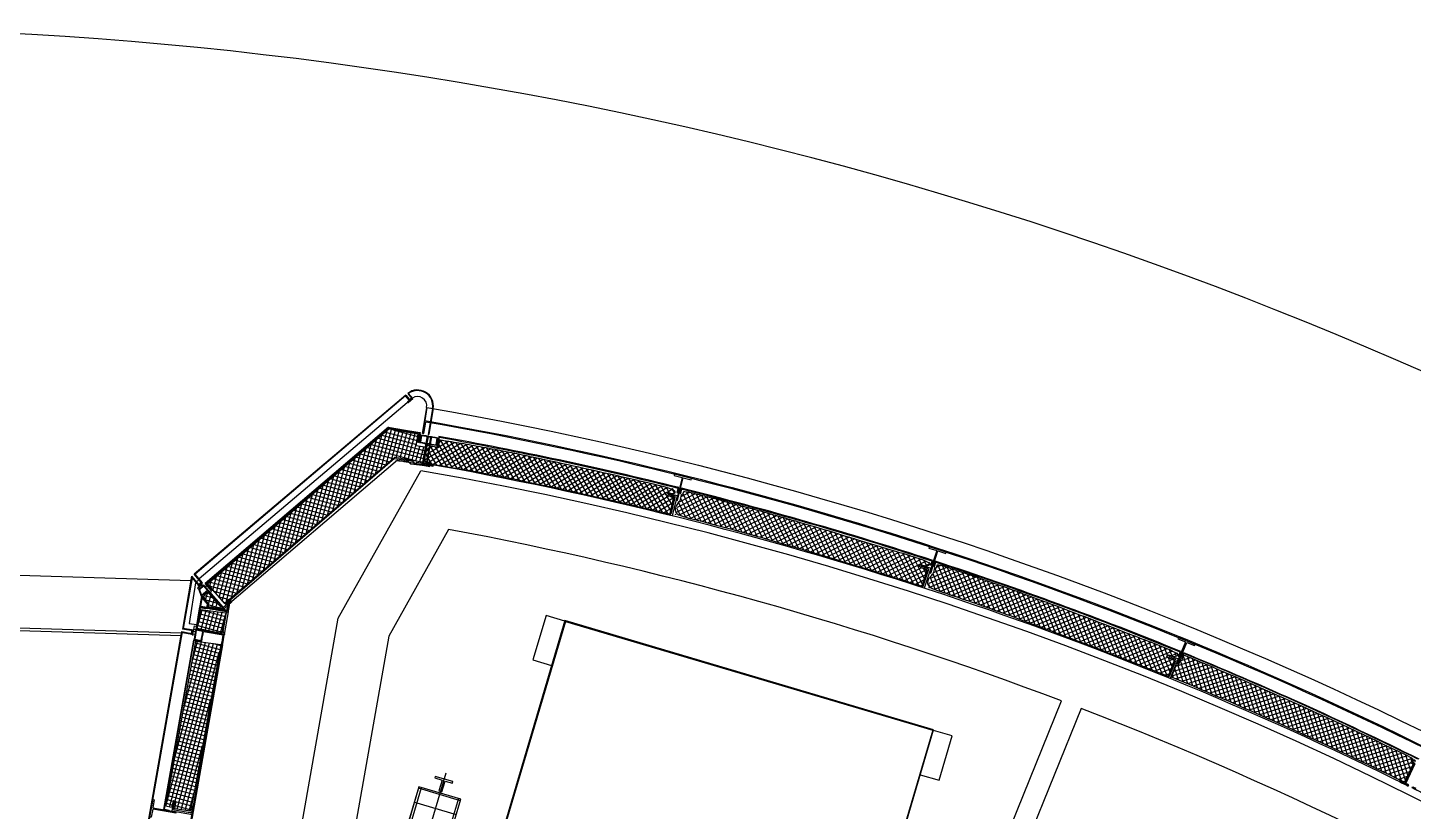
# Model space of a CAD drawing. Extents: x -1850 to 1494, y 4831 to 7402.
# Drawn here: x 780.2 to 1042.3, y 7254.2 to 7402.4 of the extents above; entities that cross this region are included whole.
import ezdxf

# ---------------------------------------------------------------- set-up
doc = ezdxf.new("R2010")
doc.units = 0
doc.header["$LTSCALE"] = 48
doc.header["$MEASUREMENT"] = 0
doc.layers.add('EXWALL', color=8, linetype='CONTINUOUS')
doc.layers.add('ROOF', color=8, linetype='CONTINUOUS')

msp = doc.modelspace()

# ---------------------------------------------------------------- linework, layer by layer
at = {"layer": 'EXWALL'}
for p, q in [((851.73, 7332.94), (811.72, 7299.07)), ((851.72, 7332.77), (811.89, 7299.06)), ((812.66, 7298.22), (852.83, 7332.24)), ((852.44, 7331.91), (851.72, 7332.77)), ((851.73, 7332.94), (852.45, 7332.08)), ((852.92, 7332.31), (852.1, 7331.61)), ((852.1, 7331.61), (852.18, 7331.52)), ((852.11, 7333.26), (852.92, 7332.31)), ((852.18, 7331.52), (853.08, 7332.29)), ((853.08, 7332.29), (852.29, 7333.24)), ((852.84, 7332.26), (852.44, 7331.91)), ((852.45, 7332.08), (852.77, 7332.35)), ((852.77, 7332.35), (852.84, 7332.26)), ((855.69, 7330.61), (854.85, 7325.68)), ((855.75, 7330.58), (855.32, 7328.12)), ((856.8, 7330.42), (855.95, 7325.49)), ((856.93, 7330.39), (856.08, 7325.47)), ((848.47, 7326.86), (813.79, 7297.32)), ((848.5, 7326.72), (813.97, 7297.3)), ((848.56, 7326.48), (814.26, 7297.18)), ((847.03, 7318.91), (849.04, 7326.4)), ((848.04, 7319.78), (849.78, 7326.27)), ((854.09, 7325.54), (848.56, 7326.48)), ((849.31, 7326.35), (854.01, 7325.09)), ((855.32, 7328.12), (854.91, 7325.74)), ((855.15, 7325.69), (855.53, 7327.83)), ((844, 7316.31), (846.18, 7324.45)), ((845.01, 7317.18), (847.19, 7325.31)), ((845.86, 7324.17), (855.48, 7321.59)), ((846.02, 7318.04), (848.2, 7326.17)), ((846.55, 7324.76), (855.61, 7322.34)), ((847.24, 7325.35), (853.75, 7323.61)), ((847.94, 7325.94), (853.88, 7324.35)), ((849.05, 7320.65), (850.52, 7326.15)), ((849.95, 7321.12), (851.26, 7326.02)), ((850.7, 7321), (852.01, 7325.9)), ((851.44, 7320.88), (852.75, 7325.77)), ((852.18, 7320.76), (853.49, 7325.64)), ((852.93, 7320.64), (853.8, 7323.89)), ((853.7, 7323.34), (854.09, 7325.54)), ((854.29, 7325.74), (854, 7324.01)), ((854.44, 7325.84), (854.12, 7323.99)), ((854.62, 7325.43), (854.37, 7323.95)), ((854.72, 7325.28), (854.51, 7324.05)), ((854.91, 7325.74), (855.15, 7325.69)), ((861.01, 7323.97), (855.29, 7320.61)), ((859.84, 7324.15), (855.45, 7321.57)), ((856.59, 7325.09), (855.66, 7319.67)), ((862.16, 7323.78), (855.73, 7319.99)), ((856.45, 7324.99), (856.23, 7323.76)), ((857.99, 7325.11), (857.65, 7323.19)), ((857.79, 7323.16), (858.11, 7324.97)), ((858.65, 7324.32), (858.04, 7323.97)), ((861.49, 7319.08), (858.39, 7324.36)), ((862.46, 7318.92), (859.34, 7324.22)), ((863.43, 7318.74), (860.29, 7324.08)), ((864.4, 7318.57), (861.25, 7323.93)), ((865.38, 7318.39), (862.22, 7323.77)), ((817.45, 7293.48), (849.66, 7321.17)), ((840.98, 7313.71), (843.16, 7321.87)), ((841.98, 7314.57), (844.17, 7322.73)), ((842.4, 7321.22), (847.97, 7319.72)), ((842.99, 7315.44), (845.18, 7323.59)), ((843.09, 7321.81), (848.66, 7320.31)), ((843.78, 7322.4), (849.35, 7320.91)), ((844.48, 7322.99), (853.71, 7320.52)), ((845.17, 7323.58), (855.35, 7320.85)), ((849.66, 7321.17), (855.25, 7320.27)), ((853.67, 7320.52), (854.4, 7323.22)), ((855.72, 7322.99), (853.7, 7323.34)), ((854.42, 7320.4), (855.14, 7323.09)), ((855.16, 7320.28), (855.42, 7321.25)), ((855.25, 7320.27), (855.72, 7322.99)), ((856.69, 7319.86), (855.5, 7321.87)), ((856.21, 7323.63), (855.58, 7319.94)), ((856.79, 7323.23), (855.61, 7322.54)), ((857.64, 7319.71), (855.69, 7323.03)), ((858.6, 7319.56), (856.4, 7323.3)), ((863.31, 7323.58), (856.91, 7319.82)), ((859.56, 7319.41), (857.37, 7323.12)), ((860.52, 7319.25), (857.98, 7323.58)), ((864.46, 7323.38), (858.09, 7319.64)), ((865.59, 7323.18), (859.25, 7319.46)), ((866.72, 7322.97), (860.41, 7319.27)), ((867.84, 7322.76), (861.56, 7319.07)), ((868.95, 7322.55), (862.7, 7318.87)), ((866.36, 7318.2), (863.18, 7323.61)), ((870.07, 7322.33), (863.83, 7318.67)), ((867.34, 7318.02), (864.15, 7323.44)), ((871.17, 7322.11), (864.96, 7318.46)), ((868.32, 7317.83), (865.12, 7323.27)), ((872.28, 7321.89), (866.09, 7318.26)), ((869.3, 7317.64), (866.1, 7323.09)), ((870.28, 7317.44), (867.07, 7322.91)), ((873.38, 7321.67), (867.21, 7318.04)), ((871.27, 7317.25), (868.05, 7322.72)), ((874.47, 7321.44), (868.32, 7317.83)), ((872.26, 7317.05), (869.03, 7322.54)), ((875.57, 7321.22), (869.43, 7317.61)), ((873.24, 7316.85), (870.01, 7322.34)), ((874.23, 7316.64), (871, 7322.15)), ((875.22, 7316.44), (871.98, 7321.95)), ((876.22, 7316.23), (872.97, 7321.75)), ((877.21, 7316.02), (873.96, 7321.55)), ((878.2, 7315.81), (874.95, 7321.35)), ((879.2, 7315.6), (875.94, 7321.14)), ((849.63, 7320.93), (817.61, 7293.31)), ((850.2, 7320.6), (817.96, 7293.15)), ((836.94, 7310.24), (839.13, 7318.43)), ((837.95, 7311.11), (840.14, 7319.29)), ((838.96, 7311.97), (841.15, 7320.15)), ((838.96, 7290.74), (854.6, 7318.61)), ((839.63, 7318.85), (845.22, 7317.36)), ((839.97, 7312.84), (842.16, 7321.01)), ((840.32, 7319.44), (845.91, 7317.95)), ((841.02, 7320.03), (846.6, 7318.54)), ((841.71, 7320.63), (847.28, 7319.13)), ((852.67, 7319.89), (852.22, 7320.38)), ((855.4, 7319.55), (852.67, 7319.89)), ((853.56, 7319.88), (853.15, 7320.4)), ((856.27, 7319.37), (853.56, 7319.88)), ((853.73, 7320.25), (853.69, 7320.01)), ((855.74, 7319.99), (855.31, 7320.72)), ((876.66, 7320.99), (870.54, 7317.39)), ((877.75, 7320.76), (871.65, 7317.17)), ((878.83, 7320.53), (872.75, 7316.95)), ((879.92, 7320.29), (873.84, 7316.72)), ((881, 7320.06), (874.94, 7316.5)), ((882.08, 7319.82), (876.03, 7316.27)), ((880.2, 7315.38), (876.93, 7320.93)), ((883.15, 7319.59), (877.12, 7316.04)), ((881.19, 7315.16), (877.93, 7320.72)), ((884.23, 7319.35), (878.21, 7315.81)), ((882.19, 7314.95), (878.92, 7320.51)), ((885.3, 7319.11), (879.29, 7315.58)), ((883.19, 7314.73), (879.92, 7320.29)), ((886.37, 7318.87), (880.37, 7315.34)), ((884.19, 7314.51), (880.92, 7320.08)), ((887.44, 7318.63), (881.45, 7315.11)), ((885.19, 7314.28), (881.91, 7319.86)), ((886.19, 7314.06), (882.91, 7319.64)), ((887.2, 7313.83), (883.91, 7319.42)), ((888.2, 7313.61), (884.91, 7319.2)), ((889.2, 7313.38), (885.91, 7318.97)), ((890.21, 7313.15), (886.92, 7318.75)), ((891.21, 7312.92), (887.92, 7318.52)), ((833.91, 7307.64), (836.11, 7315.85)), ((834.92, 7308.5), (837.12, 7316.71)), ((835.93, 7309.37), (838.13, 7317.57)), ((836.17, 7315.9), (841.78, 7314.4)), ((836.87, 7316.49), (842.46, 7314.99)), ((837.56, 7317.08), (843.15, 7315.58)), ((838.25, 7317.67), (843.84, 7316.17)), ((838.94, 7318.26), (844.53, 7316.76)), ((888.51, 7318.39), (882.53, 7314.87)), ((889.58, 7318.14), (883.61, 7314.63)), ((890.64, 7317.9), (884.68, 7314.4)), ((891.71, 7317.66), (885.76, 7314.16)), ((892.77, 7317.41), (886.83, 7313.92)), ((893.83, 7317.17), (887.9, 7313.67)), ((892.22, 7312.69), (888.92, 7318.29)), ((894.89, 7316.92), (888.96, 7313.43)), ((893.23, 7312.45), (889.93, 7318.06)), ((895.95, 7316.67), (890.03, 7313.19)), ((894.23, 7312.22), (890.93, 7317.83)), ((897.01, 7316.42), (891.1, 7312.95)), ((895.24, 7311.98), (891.94, 7317.6)), ((898.07, 7316.17), (892.16, 7312.7)), ((896.25, 7311.75), (892.95, 7317.37)), ((899.13, 7315.93), (893.22, 7312.45)), ((897.26, 7311.51), (893.95, 7317.14)), ((898.27, 7311.27), (894.96, 7316.9)), ((899.28, 7311.03), (895.97, 7316.67)), ((900.29, 7310.79), (896.98, 7316.43)), ((901.3, 7310.55), (897.99, 7316.19)), ((901.86, 7311.08), (899, 7315.96)), ((830.89, 7305.03), (833.09, 7313.26)), ((831.9, 7305.9), (834.1, 7314.12)), ((832.91, 7306.77), (835.11, 7314.98)), ((833.41, 7313.53), (839.02, 7312.03)), ((834.1, 7314.12), (839.71, 7312.62)), ((834.79, 7314.71), (840.4, 7313.21)), ((835.48, 7315.31), (841.09, 7313.8)), ((900.18, 7315.68), (894.28, 7312.21)), ((901.23, 7315.43), (895.34, 7311.96)), ((901.12, 7314.49), (896.4, 7311.71)), ((901.5, 7313.84), (897.46, 7311.46)), ((902.42, 7313.51), (898.51, 7311.22)), ((901.01, 7314.02), (900.01, 7315.72)), ((901.64, 7314.41), (901.02, 7315.48)), ((902.11, 7312.15), (901.05, 7313.94)), ((902.29, 7315.17), (901.18, 7314.52)), ((902.61, 7314.25), (902.03, 7315.24)), ((902.35, 7313.21), (902.06, 7313.71)), ((902.67, 7314.53), (902.24, 7314.28)), ((908.75, 7313.67), (902.85, 7310.75)), ((903.23, 7315.35), (903.02, 7314.51)), ((907.63, 7313.95), (903.07, 7311.69)), ((903.14, 7314.48), (903.38, 7315.45)), ((909.87, 7313.38), (903.31, 7310.14)), ((906.5, 7314.23), (903.55, 7312.77)), ((903.87, 7315.32), (903.62, 7314.34)), ((905.68, 7309.56), (903.72, 7313.52)), ((903.74, 7314.31), (903.96, 7315.17)), ((905.37, 7314.5), (903.77, 7313.71)), ((906.63, 7309.33), (904.16, 7314.32)), ((907.59, 7309.08), (904.85, 7314.63)), ((908.55, 7308.84), (905.8, 7314.4)), ((909.5, 7308.59), (906.75, 7314.17)), ((910.47, 7308.34), (907.7, 7313.93)), ((911.43, 7308.08), (908.66, 7313.69)), ((912.39, 7307.83), (909.61, 7313.45)), ((913.36, 7307.56), (910.57, 7313.2)), ((827.86, 7302.43), (830.07, 7310.68)), ((828.87, 7303.3), (831.08, 7311.54)), ((829.88, 7304.17), (832.09, 7312.4)), ((829.95, 7310.58), (835.58, 7309.07)), ((830.64, 7311.17), (836.27, 7309.66)), ((831.33, 7311.76), (836.96, 7310.25)), ((832.02, 7312.35), (837.64, 7310.84)), ((832.71, 7312.94), (838.33, 7311.44)), ((902.19, 7312.51), (899.57, 7310.97)), ((901.96, 7311.5), (900.62, 7310.72)), ((903.78, 7310.02), (903.03, 7311.53)), ((903.46, 7312.72), (903.29, 7312.64)), ((904.73, 7309.8), (903.3, 7312.68)), ((910.98, 7313.09), (904.45, 7309.86)), ((912.08, 7312.8), (905.58, 7309.59)), ((913.18, 7312.51), (906.71, 7309.31)), ((914.28, 7312.21), (907.82, 7309.02)), ((915.37, 7311.92), (908.94, 7308.74)), ((916.46, 7311.62), (910.05, 7308.45)), ((917.54, 7311.32), (911.15, 7308.16)), ((914.32, 7307.3), (911.53, 7312.95)), ((918.63, 7311.02), (912.25, 7307.86)), ((915.29, 7307.04), (912.5, 7312.69)), ((919.7, 7310.71), (913.34, 7307.57)), ((916.26, 7306.77), (913.46, 7312.43)), ((917.23, 7306.5), (914.43, 7312.17)), ((918.2, 7306.22), (915.39, 7311.91)), ((919.18, 7305.95), (916.36, 7311.65)), ((920.15, 7305.67), (917.33, 7311.38)), ((921.12, 7305.39), (918.3, 7311.11)), ((922.1, 7305.11), (919.27, 7310.83)), ((923.08, 7304.83), (920.24, 7310.56)), ((824.83, 7299.83), (827.05, 7308.1)), ((825.84, 7300.7), (828.06, 7308.96)), ((826.85, 7301.57), (829.06, 7309.82)), ((827.18, 7308.21), (832.82, 7306.7)), ((827.87, 7308.8), (833.51, 7307.29)), ((828.56, 7309.39), (834.2, 7307.88)), ((829.25, 7309.99), (834.89, 7308.48)), ((901.73, 7310.5), (901.67, 7310.46)), ((902.83, 7310.25), (902.76, 7310.38)), ((920.78, 7310.41), (914.43, 7307.27)), ((921.85, 7310.1), (915.52, 7306.97)), ((922.92, 7309.79), (916.61, 7306.67)), ((923.99, 7309.49), (917.69, 7306.37)), ((925.06, 7309.18), (918.77, 7306.07)), ((926.12, 7308.87), (919.84, 7305.76)), ((927.18, 7308.55), (920.91, 7305.45)), ((924.05, 7304.55), (921.22, 7310.28)), ((928.24, 7308.24), (921.98, 7305.15)), ((925.03, 7304.26), (922.19, 7310)), ((929.3, 7307.93), (923.05, 7304.84)), ((926.01, 7303.97), (923.17, 7309.72)), ((926.99, 7303.68), (924.14, 7309.44)), ((927.97, 7303.39), (925.12, 7309.16)), ((928.95, 7303.1), (926.1, 7308.87)), ((929.93, 7302.81), (927.08, 7308.59)), ((930.91, 7302.51), (928.06, 7308.3)), ((931.9, 7302.22), (929.04, 7308.01)), ((821.81, 7297.23), (824.03, 7305.52)), ((822.82, 7298.1), (825.04, 7306.38)), ((823.83, 7298.96), (826.04, 7307.24)), ((824.41, 7305.85), (830.07, 7304.33)), ((825.1, 7306.44), (830.76, 7304.92)), ((825.8, 7307.03), (831.45, 7305.52)), ((826.49, 7307.62), (832.14, 7306.11)), ((859.84, 7307.51), (848.51, 7287.33)), ((930.36, 7307.61), (924.12, 7304.53)), ((931.41, 7307.3), (925.18, 7304.22)), ((932.47, 7306.98), (926.24, 7303.9)), ((933.52, 7306.66), (927.3, 7303.59)), ((934.57, 7306.35), (928.36, 7303.28)), ((935.62, 7306.03), (929.41, 7302.96)), ((932.88, 7301.92), (930.02, 7307.71)), ((936.66, 7305.71), (930.47, 7302.65)), ((933.87, 7301.62), (931, 7307.42)), ((937.71, 7305.39), (931.52, 7302.33)), ((934.85, 7301.32), (931.98, 7307.13)), ((935.84, 7301.02), (932.96, 7306.83)), ((936.82, 7300.72), (933.95, 7306.53)), ((937.81, 7300.42), (934.93, 7306.24)), ((938.79, 7300.11), (935.92, 7305.94)), ((939.78, 7299.81), (936.9, 7305.64)), ((940.77, 7299.5), (937.89, 7305.33)), ((818.78, 7294.63), (821.01, 7302.94)), ((819.79, 7295.49), (822.02, 7303.8)), ((820.8, 7296.36), (823.02, 7304.66)), ((820.95, 7302.89), (826.63, 7301.37)), ((821.64, 7303.48), (827.32, 7301.96)), ((822.34, 7304.08), (828, 7302.56)), ((823.03, 7304.67), (828.69, 7303.15)), ((823.72, 7305.26), (829.38, 7303.74)), ((938.75, 7305.07), (932.57, 7302.01)), ((939.79, 7304.75), (933.62, 7301.7)), ((940.84, 7304.43), (934.67, 7301.38)), ((941.88, 7304.1), (935.72, 7301.06)), ((942.92, 7303.78), (936.76, 7300.74)), ((943.95, 7303.46), (937.8, 7300.42)), ((944.99, 7303.13), (938.85, 7300.1)), ((941.76, 7299.19), (938.87, 7305.03)), ((942.75, 7298.89), (939.86, 7304.73)), ((946.03, 7302.81), (939.89, 7299.77)), ((943.74, 7298.58), (940.85, 7304.42)), ((944.73, 7298.27), (941.83, 7304.12)), ((945.72, 7297.96), (942.82, 7303.81)), ((946.71, 7297.64), (943.81, 7303.5)), ((947.7, 7297.33), (944.8, 7303.19)), ((948.69, 7297.02), (945.79, 7302.88)), ((816.45, 7294.63), (817.99, 7300.36)), ((817.05, 7293.95), (818.99, 7301.22)), ((817.77, 7293.76), (820, 7302.08)), ((818.19, 7300.53), (823.87, 7299)), ((818.88, 7301.12), (824.56, 7299.6)), ((819.57, 7301.71), (825.25, 7300.19)), ((820.26, 7302.3), (825.94, 7300.78)), ((947.06, 7302.48), (940.93, 7299.45)), ((948.1, 7302.16), (941.97, 7299.13)), ((949.13, 7301.83), (943.01, 7298.8)), ((950.16, 7301.51), (944.04, 7298.48)), ((949.28, 7300.23), (945.08, 7298.16)), ((949.49, 7297.09), (946.78, 7302.57)), ((949.81, 7298.14), (947.77, 7302.26)), ((949.31, 7300.84), (948.76, 7301.95)), ((950.13, 7299.18), (949.67, 7300.11)), ((950.3, 7300.54), (949.75, 7301.64)), ((950.68, 7300.93), (950.05, 7300.61)), ((950.78, 7301.25), (950.75, 7301.32)), ((951.26, 7301.57), (950.99, 7300.76)), ((951.11, 7300.72), (951.41, 7301.65)), ((954.06, 7300.33), (951.49, 7299.29)), ((951.89, 7301.5), (951.58, 7300.55)), ((951.7, 7300.51), (951.97, 7301.34)), ((951.84, 7300.24), (951.78, 7300.22)), ((953.75, 7295.46), (951.81, 7300.25)), ((952.94, 7300.69), (952.07, 7300.34)), ((954.69, 7295.16), (952.36, 7300.87)), ((955.63, 7294.84), (953.29, 7300.58)), ((956.57, 7294.53), (954.22, 7300.28)), ((811.24, 7298.67), (809.5, 7288.67)), ((811.32, 7298.38), (809.65, 7288.77)), ((811.24, 7298.67), (812.57, 7297.1)), ((811.32, 7298.38), (812.55, 7296.92)), ((813.12, 7297.41), (811.72, 7299.07)), ((813.29, 7297.41), (811.89, 7299.06)), ((812.57, 7297.1), (813, 7297.48)), ((813.08, 7297.39), (813, 7297.48)), ((814.68, 7296.7), (814.97, 7297.78)), ((814.73, 7297.57), (820.43, 7296.04)), ((815.27, 7296.01), (815.97, 7298.64)), ((815.42, 7298.16), (821.12, 7296.64)), ((815.86, 7295.32), (816.98, 7299.5)), ((816.11, 7298.76), (821.81, 7297.23)), ((816.8, 7299.35), (822.5, 7297.82)), ((817.49, 7299.94), (823.18, 7298.41)), ((950.32, 7299.91), (946.11, 7297.83)), ((950.06, 7298.94), (947.15, 7297.51)), ((949.76, 7297.96), (948.18, 7297.18)), ((957.36, 7299.25), (950.57, 7296.48)), ((956.27, 7299.61), (950.64, 7297.32)), ((955.17, 7299.98), (950.93, 7298.25)), ((951.89, 7296.07), (950.96, 7298.35)), ((952.82, 7295.77), (951.45, 7299.15)), ((958.45, 7298.88), (951.69, 7296.13)), ((959.53, 7298.51), (952.8, 7295.77)), ((960.61, 7298.14), (953.91, 7295.41)), ((961.68, 7297.77), (955.01, 7295.05)), ((957.5, 7294.21), (955.16, 7299.98)), ((958.45, 7293.89), (956.09, 7299.67)), ((959.39, 7293.56), (957.03, 7299.36)), ((960.33, 7293.23), (957.96, 7299.05)), ((961.28, 7292.9), (958.9, 7298.73)), ((962.22, 7292.57), (959.84, 7298.41)), ((963.17, 7292.23), (960.79, 7298.08)), ((964.12, 7291.89), (961.73, 7297.75)), ((811.95, 7297.44), (810.8, 7289.71)), ((812.38, 7296.4), (813.2, 7297.12)), ((812.62, 7296.13), (812.38, 7296.4)), ((812.51, 7296.87), (813.12, 7297.41)), ((812.58, 7296.8), (812.51, 7296.87)), ((812.57, 7296.61), (812.51, 7296.68)), ((812.55, 7296.92), (813.08, 7297.39)), ((812.58, 7296.8), (813.29, 7297.41)), ((813.58, 7296.98), (812.62, 7296.14)), ((813.44, 7296.86), (812.62, 7296.13)), ((812.62, 7296.14), (813.06, 7294.88)), ((813.06, 7294.88), (813.84, 7294)), ((813.15, 7294.94), (814.31, 7295.95)), ((813.91, 7294.07), (813.15, 7294.94)), ((813.2, 7297.12), (813.44, 7296.86)), ((813.46, 7294.83), (814.23, 7295.71)), ((814.53, 7293.3), (813.46, 7294.83)), ((817.3, 7292.75), (813.58, 7296.98)), ((813.64, 7295.04), (815.19, 7294.62)), ((815.01, 7295.89), (813.79, 7297.32)), ((813.9, 7294.19), (814.29, 7295.64)), ((813.97, 7297.3), (815.1, 7295.97)), ((814.19, 7295.66), (814.29, 7295.64)), ((814.23, 7295.71), (816.17, 7293.51)), ((814.26, 7297.18), (817.45, 7293.48)), ((814.31, 7295.95), (817.37, 7292.48)), ((814.46, 7293.4), (814.89, 7294.97)), ((814.55, 7296.84), (819.74, 7295.45)), ((815.1, 7295.97), (815.01, 7295.89)), ((815.42, 7295.83), (819.05, 7294.86)), ((816.29, 7294.83), (818.36, 7294.27)), ((949.45, 7296.97), (949.21, 7296.85)), ((950.96, 7296.36), (950.61, 7297.22)), ((962.75, 7297.4), (956.1, 7294.69)), ((963.82, 7297.02), (957.18, 7294.32)), ((964.88, 7296.64), (958.27, 7293.95)), ((965.94, 7296.26), (959.34, 7293.58)), ((966.99, 7295.88), (960.41, 7293.21)), ((968.04, 7295.5), (961.48, 7292.83)), ((969.09, 7295.12), (962.55, 7292.45)), ((965.07, 7291.55), (962.67, 7297.42)), ((966.02, 7291.21), (963.62, 7297.09)), ((966.97, 7290.86), (964.57, 7296.75)), ((967.92, 7290.52), (965.51, 7296.42)), ((968.87, 7290.17), (966.46, 7296.07)), ((969.82, 7289.81), (967.41, 7295.73)), ((970.78, 7289.46), (968.36, 7295.39)), ((971.73, 7289.11), (969.31, 7295.04)), ((812.74, 7292.85), (812.03, 7288.6)), ((812.85, 7292.71), (812.18, 7288.7)), ((812.31, 7288.76), (813.01, 7292.35)), ((812.32, 7288.82), (813.26, 7292.31)), ((813, 7292.29), (817.6, 7291.05)), ((813.01, 7292.35), (817.73, 7291.72)), ((813.04, 7288.61), (814.01, 7292.21)), ((813.84, 7294), (813.91, 7294.07)), ((813.91, 7294.19), (816.09, 7293.6)), ((814.44, 7292.86), (814.53, 7293.3)), ((817.67, 7292.29), (814.44, 7292.86)), ((814.52, 7293.25), (817.48, 7292.46)), ((815.07, 7292.75), (815.48, 7294.29)), ((815.81, 7292.62), (816.08, 7293.62)), ((816.17, 7293.51), (817.67, 7292.29)), ((816.55, 7292.49), (816.71, 7293.08)), ((817.16, 7293.82), (817.68, 7293.68)), ((817.18, 7288.22), (818.15, 7293.59)), ((817.29, 7292.36), (817.35, 7292.56)), ((818.7, 7293.99), (817.3, 7292.75)), ((817.37, 7292.48), (818.87, 7293.81)), ((818.87, 7293.81), (818.7, 7293.99)), ((970.14, 7294.74), (963.61, 7292.08)), ((971.18, 7294.35), (964.66, 7291.7)), ((972.22, 7293.97), (965.72, 7291.32)), ((973.26, 7293.58), (966.77, 7290.93)), ((974.3, 7293.19), (967.82, 7290.55)), ((975.34, 7292.8), (968.86, 7290.17)), ((976.37, 7292.41), (969.91, 7289.78)), ((972.69, 7288.75), (970.27, 7294.69)), ((973.64, 7288.39), (971.22, 7294.34)), ((974.6, 7288.03), (972.17, 7293.99)), ((975.55, 7287.67), (973.13, 7293.63)), ((976.51, 7287.31), (974.08, 7293.27)), ((977.47, 7286.94), (975.04, 7292.92)), ((978.43, 7286.58), (975.99, 7292.56)), ((810.8, 7289.71), (812.19, 7289.51)), ((812.57, 7290.07), (817.18, 7288.84)), ((812.71, 7290.81), (817.32, 7289.58)), ((812.86, 7291.55), (817.46, 7290.31)), ((813.78, 7288.47), (814.76, 7292.11)), ((814.52, 7288.32), (815.51, 7292.01)), ((815.25, 7288.17), (816.26, 7291.92)), ((815.99, 7288.02), (817.01, 7291.82)), ((816.73, 7287.87), (817.67, 7291.37)), ((817.73, 7291.72), (816.98, 7287.82)), ((817.45, 7287.65), (818.2, 7291.93)), ((818.43, 7174.28), (838.96, 7290.74)), ((881.93, 7290.13), (851.73, 7188.24)), ((881.85, 7290.27), (852.63, 7191.67)), ((878.27, 7291.21), (875.78, 7282.83)), ((881.81, 7290.16), (878.27, 7291.21)), ((951.57, 7269.61), (881.85, 7290.27)), ((881.93, 7290.13), (951.42, 7269.53)), ((977.4, 7292.02), (970.95, 7289.4)), ((978.43, 7291.63), (971.99, 7289.01)), ((979.46, 7291.24), (973.02, 7288.62)), ((980.48, 7290.85), (974.06, 7288.23)), ((981.51, 7290.46), (975.09, 7287.85)), ((982.53, 7290.07), (976.12, 7287.46)), ((979.39, 7286.21), (976.95, 7292.2)), ((983.55, 7289.67), (977.15, 7287.06)), ((980.35, 7285.84), (977.91, 7291.83)), ((981.31, 7285.47), (978.87, 7291.47)), ((982.27, 7285.1), (979.83, 7291.1)), ((983.23, 7284.73), (980.78, 7290.74)), ((984.19, 7284.36), (981.74, 7290.37)), ((985.15, 7283.98), (982.7, 7290)), ((986.12, 7283.61), (983.66, 7289.63)), ((782.83, 7137.37), (809.42, 7288.18)), ((782.98, 7137.48), (809.54, 7288.16)), ((809.42, 7288.18), (811.22, 7287.86)), ((811.48, 7288.32), (809.5, 7288.67)), ((809.52, 7288.03), (811.32, 7287.71)), ((811.63, 7288.43), (809.65, 7288.77)), ((811.22, 7287.86), (811.3, 7288.33)), ((811.3, 7288.33), (811.42, 7288.31)), ((811.32, 7287.71), (811.42, 7288.31)), ((811.35, 7287.59), (811.48, 7288.32)), ((811.35, 7287.59), (811.48, 7287.57)), ((811.48, 7287.57), (811.63, 7288.43)), ((811.5, 7287.59), (811.68, 7288.66)), ((811.84, 7287.53), (811.5, 7287.59)), ((811.6, 7288.22), (811.79, 7289.3)), ((811.95, 7288.16), (811.6, 7288.22)), ((811.68, 7288.66), (812.03, 7288.6)), ((811.79, 7289.3), (812.14, 7289.24)), ((812.03, 7288.6), (811.84, 7287.53)), ((812.14, 7289.24), (811.95, 7288.16)), ((816.98, 7287.82), (812.31, 7288.76)), ((812.42, 7289.33), (817.04, 7288.1)), ((817.18, 7288.22), (817.45, 7287.65)), ((848.51, 7287.33), (830.18, 7183.32)), ((984.57, 7289.28), (978.18, 7286.67)), ((985.59, 7288.88), (979.21, 7286.28)), ((986.61, 7288.49), (980.23, 7285.89)), ((987.63, 7288.09), (981.25, 7285.5)), ((988.64, 7287.69), (982.27, 7285.1)), ((989.66, 7287.3), (983.29, 7284.71)), ((987.08, 7283.23), (984.63, 7289.26)), ((988.04, 7282.86), (985.59, 7288.88)), ((989.01, 7282.48), (986.55, 7288.51)), ((989.97, 7282.1), (987.51, 7288.14)), ((990.94, 7281.72), (988.48, 7287.76)), ((991.9, 7281.34), (989.44, 7287.38)), ((992.87, 7280.95), (990.4, 7287)), ((817.1, 7285.68), (791.12, 7137.86)), ((816.87, 7285.54), (791.26, 7140.31)), ((806.02, 7254.52), (811.68, 7286.6)), ((806.09, 7254.57), (811.73, 7286.53)), ((806.35, 7255.19), (814.62, 7286.04)), ((807.04, 7258.72), (812.02, 7286.38)), ((807.07, 7254.96), (815.37, 7285.94)), ((808.1, 7255.92), (816.12, 7285.84)), ((808.11, 7264.65), (813.87, 7286.14)), ((809.7, 7273.48), (813.12, 7286.24)), ((811.29, 7282.31), (812.37, 7286.34)), ((811.68, 7286.6), (812.66, 7286.43)), ((811.7, 7284.59), (816.31, 7283.35)), ((811.73, 7286.53), (812.65, 7286.37)), ((816.74, 7285.75), (811.76, 7258.1)), ((811.83, 7285.33), (816.44, 7284.09)), ((811.97, 7286.07), (816.58, 7284.83)), ((812.02, 7286.38), (816.74, 7285.75)), ((812.65, 7286.37), (812.66, 7286.43)), ((815.36, 7285.94), (816.71, 7285.57)), ((817.12, 7285.8), (816.87, 7285.54)), ((990.67, 7286.9), (984.31, 7284.31)), ((991.68, 7286.5), (985.33, 7283.92)), ((992.69, 7286.1), (986.34, 7283.52)), ((993.7, 7285.71), (987.36, 7283.12)), ((994.71, 7285.31), (988.37, 7282.73)), ((995.72, 7284.91), (989.39, 7282.33)), ((996.72, 7284.51), (990.4, 7281.93)), ((993.83, 7280.57), (991.37, 7286.63)), ((994.8, 7280.19), (992.33, 7286.25)), ((995.76, 7279.8), (993.3, 7285.86)), ((996.28, 7280.53), (994.26, 7285.48)), ((995.86, 7283.56), (995.23, 7285.1)), ((996.66, 7283.58), (996.19, 7284.72)), ((998.16, 7284.36), (997.84, 7283.56)), ((997.95, 7283.51), (998.33, 7284.42)), ((808.52, 7254.59), (816.48, 7284.29)), ((811.3, 7282.37), (815.91, 7281.13)), ((811.43, 7283.11), (816.04, 7281.87)), ((811.57, 7283.85), (816.18, 7282.61)), ((875.78, 7282.83), (879.33, 7281.78)), ((995.76, 7283.3), (991.41, 7281.53)), ((996.76, 7282.9), (992.42, 7281.13)), ((996.91, 7282.15), (993.42, 7280.73)), ((996.67, 7281.55), (996, 7283.2)), ((997.67, 7284.08), (996.54, 7283.62)), ((996.54, 7279.58), (997.44, 7281.86)), ((1003.32, 7281.88), (996.61, 7279.76)), ((997.07, 7282.57), (996.96, 7282.82)), ((1002.25, 7282.32), (996.97, 7280.66)), ((997.47, 7283.56), (997.16, 7284.33)), ((1001.18, 7282.77), (997.33, 7281.56)), ((997.44, 7281.86), (997.78, 7281.72)), ((997.78, 7281.72), (998.31, 7283.07)), ((998.75, 7278.66), (997.78, 7281.74)), ((1000.1, 7283.22), (998.13, 7282.6)), ((999.66, 7278.29), (998.22, 7282.84)), ((998.31, 7283.07), (998.57, 7282.96)), ((998.41, 7283.31), (998.79, 7284.24)), ((998.86, 7284.07), (998.53, 7283.27)), ((998.57, 7282.96), (998.88, 7283.73)), ((1000.56, 7277.91), (998.8, 7283.52)), ((999.02, 7283.67), (998.83, 7283.61)), ((1001.47, 7277.53), (999.61, 7283.42)), ((1002.38, 7277.14), (1000.52, 7283.05)), ((1003.28, 7276.76), (1001.42, 7282.67)), ((1004.19, 7276.37), (1002.33, 7282.29)), ((1005.1, 7275.98), (1003.23, 7281.91)), ((810.77, 7279.4), (815.38, 7278.17)), ((810.9, 7280.14), (815.51, 7278.91)), ((811.03, 7280.88), (815.64, 7279.65)), ((811.17, 7281.63), (815.78, 7280.39)), ((996.53, 7281.19), (994.43, 7280.33)), ((996.16, 7280.23), (995.44, 7279.93)), ((996.94, 7279.41), (996.74, 7280.08)), ((997.85, 7279.04), (997.17, 7281.18)), ((1004.39, 7281.43), (997.4, 7279.23)), ((1005.45, 7280.97), (998.48, 7278.78)), ((1006.51, 7280.52), (999.55, 7278.33)), ((1007.57, 7280.07), (1000.62, 7277.88)), ((1008.63, 7279.62), (1001.69, 7277.43)), ((1009.69, 7279.16), (1002.76, 7276.98)), ((1006.01, 7275.6), (1004.14, 7281.53)), ((1006.92, 7275.2), (1005.05, 7281.15)), ((1007.83, 7274.81), (1005.96, 7280.76)), ((1008.74, 7274.42), (1006.86, 7280.37)), ((1009.65, 7274.02), (1007.77, 7279.98)), ((1010.56, 7273.62), (1008.68, 7279.59)), ((1011.47, 7273.22), (1009.59, 7279.2)), ((810.37, 7277.18), (814.98, 7275.95)), ((810.5, 7277.92), (815.11, 7276.69)), ((810.63, 7278.66), (815.24, 7277.43)), ((1010.74, 7278.71), (1003.82, 7276.53)), ((1011.79, 7278.25), (1004.88, 7276.08)), ((1012.83, 7277.79), (1005.94, 7275.62)), ((1013.88, 7277.34), (1007, 7275.17)), ((1014.92, 7276.88), (1008.05, 7274.72)), ((1012.39, 7272.82), (1010.5, 7278.81)), ((1013.3, 7272.42), (1011.41, 7278.41)), ((1014.21, 7272.01), (1012.32, 7278.02)), ((1015.13, 7271.61), (1013.23, 7277.62)), ((1016.04, 7271.2), (1014.15, 7277.22)), ((1016.96, 7270.79), (1015.06, 7276.81)), ((809.27, 7254.47), (814.89, 7275.46)), ((809.83, 7274.22), (814.44, 7272.98)), ((809.97, 7274.96), (814.58, 7273.72)), ((810.1, 7275.7), (814.71, 7274.46)), ((810.23, 7276.44), (814.84, 7275.2)), ((927.13, 7154.99), (975.75, 7275.06)), ((1015.96, 7276.42), (1009.1, 7274.26)), ((1016.99, 7275.96), (1010.15, 7273.8)), ((1018.03, 7275.5), (1011.19, 7273.35)), ((1019.06, 7275.04), (1012.24, 7272.89)), ((1020.09, 7274.57), (1013.28, 7272.43)), ((1021.11, 7274.11), (1014.31, 7271.97)), ((1017.87, 7270.38), (1015.97, 7276.41)), ((1018.79, 7269.96), (1016.89, 7276.01)), ((1019.71, 7269.55), (1017.8, 7275.6)), ((1020.62, 7269.13), (1018.72, 7275.19)), ((1021.54, 7268.71), (1019.63, 7274.78)), ((1022.46, 7268.29), (1020.55, 7274.36)), ((1023.38, 7267.87), (1021.47, 7273.95)), ((809.3, 7271.25), (813.91, 7270.02)), ((809.43, 7272), (814.04, 7270.76)), ((809.57, 7272.74), (814.18, 7271.5)), ((809.7, 7273.48), (814.31, 7272.24)), ((979.48, 7273.63), (930.84, 7153.49)), ((1022.14, 7273.65), (1015.35, 7271.51)), ((1023.16, 7273.18), (1016.38, 7271.05)), ((1024.18, 7272.72), (1017.41, 7270.59)), ((1025.19, 7272.25), (1018.44, 7270.12)), ((1026.21, 7271.78), (1019.46, 7269.66)), ((1027.22, 7271.31), (1020.49, 7269.19)), ((1024.3, 7267.45), (1022.38, 7273.53)), ((1025.22, 7267.02), (1023.3, 7273.12)), ((1026.14, 7266.59), (1024.22, 7272.7)), ((1027.06, 7266.16), (1025.14, 7272.27)), ((1027.98, 7265.73), (1026.06, 7271.85)), ((1028.91, 7265.3), (1026.98, 7271.43)), ((808.9, 7269.03), (813.51, 7267.8)), ((809.03, 7269.77), (813.64, 7268.54)), ((809.17, 7270.51), (813.78, 7269.28)), ((951.42, 7269.53), (922.26, 7171.15)), ((922.34, 7171), (951.57, 7269.61)), ((955.08, 7268.45), (951.53, 7269.5)), ((1028.23, 7270.85), (1021.51, 7268.73)), ((1029.23, 7270.38), (1022.53, 7268.26)), ((1030.24, 7269.91), (1023.54, 7267.8)), ((1031.24, 7269.43), (1024.55, 7267.33)), ((1032.24, 7268.96), (1025.56, 7266.86)), ((1029.83, 7264.87), (1027.9, 7271)), ((1030.75, 7264.43), (1028.82, 7270.57)), ((1031.68, 7263.99), (1029.74, 7270.14)), ((1032.6, 7263.55), (1030.66, 7269.71)), ((1033.53, 7263.11), (1031.59, 7269.27)), ((1034.45, 7262.66), (1032.51, 7268.84)), ((808.37, 7266.07), (812.98, 7264.83)), ((808.5, 7266.81), (813.11, 7265.58)), ((808.63, 7267.55), (813.24, 7266.32)), ((808.77, 7268.29), (813.38, 7267.06)), ((810.01, 7254.36), (813.3, 7266.63)), ((952.6, 7260.07), (955.08, 7268.45)), ((1033.24, 7268.49), (1026.57, 7266.39)), ((1034.23, 7268.02), (1027.58, 7265.92)), ((1035.23, 7267.54), (1028.58, 7265.45)), ((1036.22, 7267.07), (1029.58, 7264.98)), ((1037.2, 7266.59), (1030.58, 7264.51)), ((1038.19, 7266.12), (1031.58, 7264.04)), ((1035.38, 7262.22), (1033.44, 7268.4)), ((1036.31, 7261.77), (1034.36, 7267.96)), ((1037.24, 7261.32), (1035.29, 7267.52)), ((1038.16, 7260.87), (1036.21, 7267.07)), ((1039.09, 7260.41), (1037.14, 7266.63)), ((1040.02, 7259.96), (1038.07, 7266.18)), ((807.97, 7263.85), (812.58, 7262.61)), ((808.1, 7264.59), (812.71, 7263.35)), ((808.23, 7265.33), (812.84, 7264.09)), ((1039.17, 7265.64), (1032.57, 7263.56)), ((1040.15, 7265.16), (1033.56, 7263.09)), ((1041.13, 7264.69), (1034.55, 7262.61)), ((1042.11, 7264.21), (1035.54, 7262.14)), ((1040.78, 7260.05), (1038.99, 7265.73)), ((1041.25, 7261.05), (1039.92, 7265.28)), ((1041.73, 7262.04), (1040.85, 7264.82)), ((1041.96, 7263.8), (1041.78, 7264.37)), ((1042.12, 7264.2), (1041.78, 7263.39)), ((1041.78, 7263.39), (1042.23, 7263.09)), ((807.43, 7260.88), (812.04, 7259.65)), ((807.57, 7261.63), (812.18, 7260.39)), ((807.7, 7262.37), (812.31, 7261.13)), ((807.83, 7263.11), (812.44, 7261.87)), ((859.31, 7261.4), (845.81, 7215.85)), ((857.31, 7260.8), (857.22, 7260.5)), ((860.66, 7259.81), (857.31, 7260.8)), ((949.05, 7261.12), (952.6, 7260.07)), ((1041.85, 7263.34), (1036.53, 7261.66)), ((1042, 7262.6), (1037.51, 7261.19)), ((1041.55, 7261.67), (1038.49, 7260.71)), ((1042.23, 7263.09), (1040.6, 7259.68)), ((1042.2, 7263.03), (1042.17, 7263.13)), ((806.34, 7255.14), (807.04, 7258.72)), ((807.03, 7258.66), (811.64, 7257.43)), ((807.17, 7259.4), (811.78, 7258.17)), ((807.3, 7260.14), (811.91, 7258.91)), ((854.23, 7258.85), (842.95, 7220.75)), ((854.24, 7258.84), (842.95, 7220.75)), ((843.43, 7220.61), (854.72, 7258.7)), ((862.08, 7256.2), (854.15, 7258.55)), ((854.24, 7258.84), (854.23, 7258.85)), ((862.17, 7256.49), (854.24, 7258.84)), ((857.22, 7260.5), (858.6, 7260.09)), ((858.6, 7260.09), (857.99, 7258.06)), ((858.59, 7257.88), (859.19, 7259.92)), ((859.19, 7259.92), (860.57, 7259.51)), ((860.57, 7259.51), (860.66, 7259.81)), ((1041.11, 7260.75), (1039.47, 7260.23)), ((1040.67, 7259.82), (1040.44, 7259.75)), ((806.46, 7255.71), (807.57, 7255.41)), ((806.6, 7256.45), (807.78, 7256.13)), ((806.74, 7257.19), (811.35, 7255.95)), ((806.89, 7257.93), (811.49, 7256.69)), ((807.81, 7256.22), (807.41, 7254.88)), ((808.23, 7255.79), (807.81, 7256.22)), ((807.93, 7256.09), (811.21, 7255.21)), ((808.08, 7254.66), (808.23, 7255.79)), ((810.76, 7254.24), (811.7, 7257.75)), ((811.76, 7258.1), (811.02, 7254.2)), ((861.69, 7256.64), (850.4, 7218.54)), ((850.88, 7218.4), (862.17, 7256.49)), ((853.37, 7255.91), (861.3, 7253.56)), ((857.99, 7258.06), (858.59, 7257.88)), ((862.17, 7256.49), (862.17, 7256.49)), ((862.17, 7256.49), (862.17, 7256.49)), ((806.02, 7254.52), (807.01, 7254.34)), ((806.09, 7254.57), (807.02, 7254.4)), ((807.41, 7254.88), (806.34, 7255.14)), ((807.01, 7254.34), (807.02, 7254.4)), ((811.02, 7254.2), (808.08, 7254.66)), ((808.16, 7255.26), (811.07, 7254.48))]:
    msp.add_line(p, q, dxfattribs=at)
at = {"layer": 'EXWALL', "flags": 128}
for points in [[(855.85, 7325.21, -0.000178), (857.82, 7324.87), (857.56, 7323.39, 0.000167), (855.71, 7323.71), (855.07, 7320.02, -0.000168), (856.91, 7319.69), (856.87, 7319.45, 0.000179), (854.9, 7319.79), (855.85, 7325.21)], [(857.46, 7323.53), (857.67, 7324.76, 0.000156), (855.95, 7325.07), (855.73, 7323.83, -0.000156), (857.46, 7323.53)], [(900.65, 7310.71), (901.68, 7310.45, 0.414214), (901.98, 7310.63), (902.71, 7313.54, 0.414214), (902.53, 7313.84), (901.5, 7314.1, -0.414214), (901.32, 7314.41), (903.08, 7313.97), (902.11, 7310.08), (900.35, 7310.52, -0.413343), (900.65, 7310.71)], [(948.36, 7297.13), (949.37, 7296.8, 0.414214), (949.68, 7296.96), (950.62, 7299.82, 0.414214), (950.46, 7300.13), (949.45, 7300.46, -0.414214), (949.29, 7300.78), (951.01, 7300.21), (949.77, 7296.41), (948.04, 7296.97, -0.413343), (948.36, 7297.13)], [(812.03, 7288.6, 0.000178), (811.69, 7286.63), (813.16, 7286.37, -0.000167), (813.49, 7288.22), (817.18, 7287.57, 0.000168), (816.86, 7285.73), (817.1, 7285.68, -0.000179), (817.45, 7287.65), (812.03, 7288.6)], [(813.06, 7286.52, -0.000156), (813.36, 7288.24), (813.36, 7288.24), (812.13, 7288.46, 0.000156), (811.83, 7286.73), (813.06, 7286.52)], [(994.95, 7280.14), (995.94, 7279.74, 0.414214), (996.26, 7279.87), (997.4, 7282.65, 0.414214), (997.26, 7282.98), (996.28, 7283.38, -0.414214), (996.14, 7283.7), (997.82, 7283.02), (996.3, 7279.32), (994.63, 7280, -0.413343), (994.95, 7280.14)], [(1040.75, 7259.54, 0.000404), (1039.75, 7260.03), (1039.65, 7259.8, -0.000684), (1041.33, 7258.97), (1041.44, 7259.2, 0.000228), (1040.88, 7259.48), (1042.64, 7263.21, 0.000198), (1042.16, 7263.46), (1042.32, 7263.79, -0.000134), (1042.65, 7263.63), (1042.7, 7263.74, 0.00018), (1042.26, 7263.96), (1041.99, 7263.4, -0.000192), (1042.46, 7263.16), (1040.75, 7259.54)], [(1043.86, 7257.99), (1043.75, 7257.77, 0.000684), (1042.07, 7258.61), (1042.18, 7258.83, -0.000228)], [(1042.18, 7258.83, -0.000228), (1042.74, 7258.55)], [(811.46, 7255.14), (811.28, 7254.1, -0.414214), (810.99, 7253.89), (808.03, 7254.42, -0.414214), (807.83, 7254.7), (808.02, 7255.75, 0.414214), (807.81, 7256.04), (807.5, 7254.26), (811.44, 7253.56), (811.75, 7255.35, 0.413343), (811.46, 7255.14)]]:
    msp.add_lwpolyline(points, format="xyb", dxfattribs=at)
for points in [[(903.99, 7317.34), (902.91, 7313.04), (903.15, 7312.98), (904.23, 7317.28), (905.74, 7316.9), (905.8, 7317.14), (902.53, 7317.96), (902.47, 7317.72), (903.99, 7317.34)], [(952.15, 7303.52), (950.78, 7299.3), (951.01, 7299.22), (952.39, 7303.44), (953.88, 7302.95), (953.96, 7303.19), (950.75, 7304.24), (950.67, 7304), (952.15, 7303.52)], [(813.11, 7295.06), (814.23, 7296.05), (813.55, 7296.82), (812.74, 7296.11), (813.11, 7295.06)], [(999.2, 7286.23), (997.52, 7282.13), (997.75, 7282.03), (999.43, 7286.13), (1000.88, 7285.54), (1000.97, 7285.77), (997.85, 7287.05), (997.75, 7286.82), (999.2, 7286.23)], [(803.92, 7254.84), (808.29, 7254.07), (808.24, 7253.83), (803.88, 7254.6), (803.61, 7253.06), (803.36, 7253.1), (803.95, 7256.43), (804.19, 7256.38), (803.92, 7254.84)]]:
    msp.add_lwpolyline(points, dxfattribs=at)
at = {"layer": 'EXWALL'}
for centre, radius, start, end in [((853.97, 7330.91), 3, 350.1877, 128.297), ((853.97, 7330.91), 2.88, 350.1877, 125.8545), ((853.97, 7330.91), 1.75, 350.1877, 123.02), ((736.81, 6644.82), 693.25, 63.62816, 80.14017), ((854.23, 7323.91), 0.141, 17.6399, 142.9263), ((736.81, 6644.82), 691, 76.0513, 79.90048), ((737.07, 6645.24), 683.56, 37.83525, 80.09961), ((736.81, 6644.82), 685.5, 63.6309, 80.06607), ((736.81, 6644.82), 691, 71.90677, 76.00982), ((736.83, 6644.83), 674, 69.23826, 79.4842), ((736.81, 6644.82), 691, 67.76196, 71.86529), ((811.98, 7298.25), 0.615, 281.5689, 343.0615), ((814.96, 7295.55), 0.153, 75.6864, 185.0731), ((286.85, 4270.46), 3063.5, 80.10074, 80.12879), ((286.87, 4270.58), 3063.5, 80.10074, 80.12645), ((2668.03, 6965.23), 1882.46, 170.1129, 170.11663), ((748.06, 6640.33), 690, 68.71564, 68.72602), ((736.81, 6644.82), 690.87, 63.67833, 67.70975), ((720.11, 6608.69), 730.33, 63.83792, 67.56113), ((715.68, 6599.24), 736.03, 63.80401, 67.56829), ((736.83, 6644.83), 674, 58.16847, 68.89816), ((736.81, 6644.82), 685.5, 47.05745, 63.55751)]:
    msp.add_arc(centre, radius, start, end, dxfattribs=at)
at = {"layer": 'EXWALL', "extrusion": (0, 0, -1)}
for centre, radius, start, end in [((-736.81, 6644.82), 695.99, 99.83917, 149.54575), ((-736.81, 6644.82), 693.5, 99.83917, 116.3925), ((-381.47, 4563.04), 2801.12, 99.71175, 99.7143), ((-854.51, 7325.54), 0.153, 225.0235, 334.4103), ((-381.47, 4563.04), 2801.12, 99.71942, 99.75777), ((-381.47, 4563.04), 2801.24, 99.72198, 99.75777), ((-381.47, 4563.04), 2802.62, 99.71944, 99.76033), ((-381.47, 4563.04), 2802.49, 99.72199, 99.75777), ((-380.89, 4563.05), 2802.99, 99.75777, 99.76033), ((-736.81, 6644.82), 690.87, 100.11162, 103.93832), ((-739.09, 6644.42), 689.04, 99.90794, 99.92004), ((-179, 2813.93), 4556.62, 98.4634, 98.50806), ((-474.71, 2779.42), 4556.62, 94.7223, 94.75238), ((-381.47, 4563.04), 2797.12, 99.71936, 99.76033), ((-381.47, 4563.04), 2797.37, 99.71936, 99.75777), ((-724.3, 6648.06), 690, 105.01147, 105.02185), ((-747.68, 6642.2), 690, 103.06182, 103.07221), ((-736.81, 6644.82), 690.87, 104.00053, 108.08287), ((-725.45, 6648.66), 690, 109.07881, 109.08919), ((-748.36, 6641.16), 690, 107.12917, 107.13955), ((-736.81, 6644.82), 690.87, 108.14508, 112.22767), ((-813.87, 7296.83), 0.153, 174.84, 284.2267), ((-1338.78, 10310.85), 3063.5, 279.8592, 279.88726), ((-1338.76, 10310.73), 3063.5, 279.8592, 279.88492), ((-2668.79, 6969.75), 1882.46, 9.87136, 9.8751), ((-725.76, 6649.47), 690, 113.22362, 113.234), ((-736.81, 6644.82), 691, 112.27988, 116.33203)]:
    msp.add_arc(centre, radius, start, end, dxfattribs=at)
for centre, major_axis, ratio, start_param, end_param in [((170581.46, -24180.66), (-169749.5, 31510.02), 0.000227, 0.013907, 0.016234), ((180581.16, -25869.42), (-179748.1, 33198.51), 0.000201, 0.013071, 0.015333), ((449231.36, -71693.18), (-448386.15, 79014.6), 0.000029, 0.004711, 0.006143)]:
    msp.add_ellipse(centre, major_axis=major_axis, ratio=ratio, start_param=start_param, end_param=end_param, dxfattribs=at)
at = {"layer": 'EXWALL'}
for points, weights, knots in [([(901.72, 7310.45), (870.07, 7318.01), (855.2, 7320.07), (855.48, 7321.74), (855.75, 7323.41), (856.82, 7323.22), (857.88, 7323.03), (858, 7323.72), (858.12, 7324.4), (871.2, 7322.6), (902.79, 7315.05), (902.69, 7314.63), (902.59, 7314.2), (901.86, 7314.36), (901.13, 7314.53), (901.06, 7314.24), (900.99, 7313.95), (901.72, 7313.79), (902.44, 7313.62), (902.08, 7312.04), (901.72, 7310.45)], [1, 0.999392372479, 1, 1, 1, 1, 1, 1, 1, 0.999404101255, 1, 1, 1, 1, 1, 1, 1, 1, 1, 1, 1], [0, 0, 0, 0.25, 0.25, 0.333333, 0.333333, 0.416667, 0.416667, 0.5, 0.5, 0.75, 0.75, 0.8, 0.8, 0.85, 0.85, 0.9, 0.9, 0.95, 0.95, 1, 1, 1]), ([(949.4, 7296.79), (918.37, 7306.62), (902.74, 7310.27), (903.02, 7311.51), (903.31, 7312.75), (903.42, 7312.73), (903.53, 7312.7), (903.69, 7313.39), (903.85, 7314.08), (903.97, 7314.05), (904.09, 7314.02), (904.18, 7314.39), (904.27, 7314.76), (919.84, 7311.12), (950.8, 7301.31), (950.67, 7300.88), (950.54, 7300.46), (949.82, 7300.68), (949.1, 7300.9), (949.01, 7300.62), (948.93, 7300.34), (949.64, 7300.12), (950.35, 7299.9), (949.87, 7298.35), (949.4, 7296.79)], [1, 0.999392372479, 1, 1, 1, 1, 1, 1, 1, 1, 1, 1, 1, 0.999404101255, 1, 1, 1, 1, 1, 1, 1, 1, 1, 1, 1], [0, 0, 0, 0.25, 0.25, 0.3, 0.3, 0.35, 0.35, 0.4, 0.4, 0.45, 0.45, 0.5, 0.5, 0.75, 0.75, 0.8, 0.8, 0.85, 0.85, 0.9, 0.9, 0.95, 0.95, 1, 1, 1]), ([(995.97, 7279.72), (965.73, 7291.77), (950.4, 7296.54), (950.78, 7297.75), (951.15, 7298.97), (951.26, 7298.94), (951.37, 7298.9), (951.58, 7299.58), (951.79, 7300.26), (951.91, 7300.22), (952.03, 7300.18), (952.14, 7300.55), (952.25, 7300.91), (967.52, 7296.14), (997.69, 7284.12), (997.53, 7283.71), (997.37, 7283.3), (996.67, 7283.57), (995.97, 7283.85), (995.86, 7283.57), (995.75, 7283.29), (996.45, 7283.02), (997.14, 7282.76), (996.55, 7281.24), (995.97, 7279.72)], [1, 0.999392372479, 1, 1, 1, 1, 1, 1, 1, 1, 1, 1, 1, 0.999404101255, 1, 1, 1, 1, 1, 1, 1, 1, 1, 1, 1], [0, 0, 0, 0.25, 0.25, 0.3, 0.3, 0.35, 0.35, 0.4, 0.4, 0.45, 0.45, 0.5, 0.5, 0.75, 0.75, 0.8, 0.8, 0.85, 0.85, 0.9, 0.9, 0.95, 0.95, 1, 1, 1]), ([(812.78, 7292.88), (812.95, 7293.86), (813.13, 7294.85), (813.76, 7294.13), (814.39, 7293.41), (814.34, 7293.08), (814.28, 7292.74), (816.13, 7292.42), (817.97, 7292.1), (818.08, 7292.74), (818.2, 7293.38), (818.32, 7293.35), (818.44, 7293.33), (818.32, 7292.63), (818.2, 7291.93), (815.49, 7292.4), (812.78, 7292.88)], [1, 0.999999936344, 1, 1, 1, 0.999999943992, 1, 1, 1, 0.999999943837, 1, 1, 1, 0.999999936093, 1, 1, 1], [0, 0, 0, 0.125, 0.125, 0.25, 0.25, 0.375, 0.375, 0.5, 0.5, 0.625, 0.625, 0.75, 0.75, 0.875, 0.875, 1, 1, 1]), ([(814.26, 7293.36), (814.21, 7293.06), (814.16, 7292.77), (814.16, 7292.77), (814.16, 7292.77), (813.54, 7292.87), (812.92, 7292.98), (813.06, 7293.77), (813.2, 7294.57), (813.73, 7293.96), (814.26, 7293.36)], [1, 0.999999951216, 1, 1, 1, 1, 1, 0.999999951259, 1, 1, 1], [0, 0, 0, 0.25, 0.25, 0.375, 0.375, 0.5, 0.5, 0.75, 0.75, 1, 1, 1])]:
    msp.add_rational_spline(points, weights, degree=2, knots=knots, dxfattribs=at)
at = {"layer": 'ROOF'}
for p, q in [((811.09, 7297.82), (652.99, 7302.54)), ((809.29, 7287.91), (654.86, 7292.51)), ((809.28, 7287.41), (654.84, 7292.02))]:
    msp.add_line(p, q, dxfattribs=at)
msp.add_arc((736.83, 6644.83), 757.62, 329.99967, 89.99981, dxfattribs=at)

doc.saveas('drawing.dxf')
